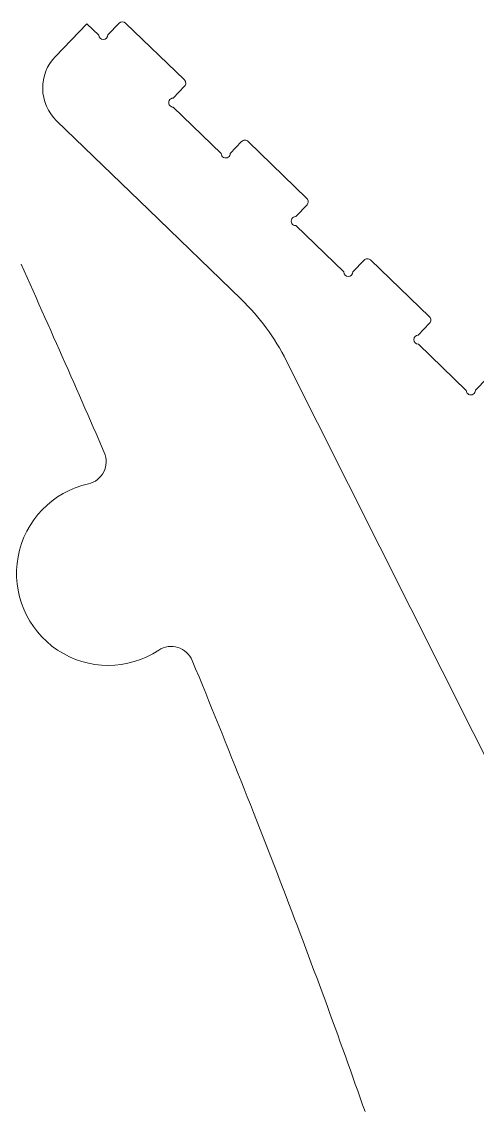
# Model space of a CAD drawing. Extents: x 14 to 1461, y -733 to -10.
# Drawn here: x 591.7 to 691.9, y -249.4 to -10.3 of the extents above; entities that cross this region are included whole.
import ezdxf

# ---------------------------------------------------------------- set-up
doc = ezdxf.new("R2010")
doc.units = 0
doc.layers.add('Cut', color=7, linetype='Continuous', lineweight=0)

msp = doc.modelspace()

# ---------------------------------------------------------------- linework, layer by layer
at = {"layer": 'Cut'}
for points in [[(725.323797, -234.790195), (649.879676, -84.767426, 0.0843680119), (639.950975, -71.27195), (619.633091, -51.642395), (599.315205, -32.01284, -0.4142136493), (599.071559, -17.872829), (606.019741, -10.681003), (608.598574, -13.17247, 0.9999999759), (610.598277, -13.138013), (613.089744, -10.55918, -0.4142133886), (614.503745, -10.534815), (627.449033, -23.041543, -0.4142135624), (627.473398, -24.455544), (624.98193, -27.034377, 1.0000000801), (625.016387, -29.03408), (635.567924, -39.228152, 1.0000000397), (637.567627, -39.193695), (640.059094, -36.614862, -0.4142135624), (641.473095, -36.590497), (654.418383, -49.097224, -0.4142135624), (654.442748, -50.511226), (651.95128, -53.090059, 1.0000000404), (651.985737, -55.089762), (662.537273, -65.283834, 0.9999999355), (664.536976, -65.249377), (667.028444, -62.670544, -0.4142135624), (668.442445, -62.646179), (681.387733, -75.152906, -0.4142137669), (681.412097, -76.566907), (678.920629, -79.145741, 0.9999999411), (678.955086, -81.145444), (689.506623, -91.339516, 1.0000000397), (691.506326, -91.305059), (693.997793, -88.726226, -0.4142135624)], [(591.50909, -63.589456), (592.171201, -65.059325), (592.831125, -66.526174), (593.488868, -67.990006), (594.14443, -69.450827), (594.797817, -70.90864), (595.449031, -72.363449), (596.098074, -73.81526), (596.744952, -75.264077), (597.389666, -76.709904), (598.032221, -78.152745), (598.672618, -79.592604), (599.310862, -81.029487), (599.946956, -82.463397), (600.580903, -83.894339), (601.212706, -85.322318), (601.842369, -86.747336), (602.469894, -88.1694), (603.095285, -89.588514), (603.718546, -91.004681), (604.339678, -92.417906), (604.958687, -93.828193), (605.575575, -95.235548), (606.190344, -96.639973), (606.803, -98.041475), (607.413543, -99.440056), (608.021979, -100.835722), (608.62831, -102.228476), (609.232539, -103.618324), (609.83467, -105.005269, -0.4714718229), (606.328487, -111.877051, 1.2015351218), (621.815735, -148.46248, -0.4716437349), (629.191121, -150.730958), (629.934696, -152.536839), (630.674373, -154.337321), (631.410161, -156.132415), (632.14207, -157.922134), (632.870108, -159.706491), (633.594284, -161.485496), (634.314606, -163.259163), (635.031085, -165.027503), (635.743729, -166.790528), (636.452547, -168.548251), (637.157547, -170.300683), (637.858739, -172.047838), (638.556133, -173.789726), (639.249735, -175.526359), (639.939557, -177.257751), (640.625606, -178.983913), (641.307892, -180.704857), (641.986424, -182.420595), (642.66121, -184.13114), (643.332259, -185.836502), (643.999581, -187.536696), (644.663184, -189.231732), (645.323078, -190.921623), (645.979271, -192.60638), (646.631772, -194.286016), (647.280591, -195.960544), (647.925735, -197.629974), (648.567215, -199.29432), (649.205039, -200.953592), (649.839216, -202.607805), (650.469755, -204.256968), (651.096665, -205.901095), (651.719955, -207.540198), (652.339634, -209.174288), (652.955711, -210.803378), (653.568194, -212.42748), (654.177094, -214.046606), (654.782418, -215.660768), (655.384175, -217.269979), (655.982376, -218.874249), (656.577028, -220.473592), (657.16814, -222.068019), (657.755722, -223.657543), (658.339783, -225.242175), (658.920331, -226.821929), (659.497375, -228.396814), (660.070925, -229.966845), (660.640989, -231.532033), (661.207576, -233.09239), (661.770696, -234.647928), (662.330356, -236.198659), (662.886567, -237.744596), (663.439337, -239.28575), (663.988675, -240.822134), (664.53459, -242.353759), (665.077091, -243.880638), (665.616187, -245.402783), (666.151887, -246.920205), (666.684199, -248.432918), (667.213134, -249.940933)]]:
    msp.add_lwpolyline(points, format="xyb", dxfattribs=at)

doc.saveas('drawing.dxf')
